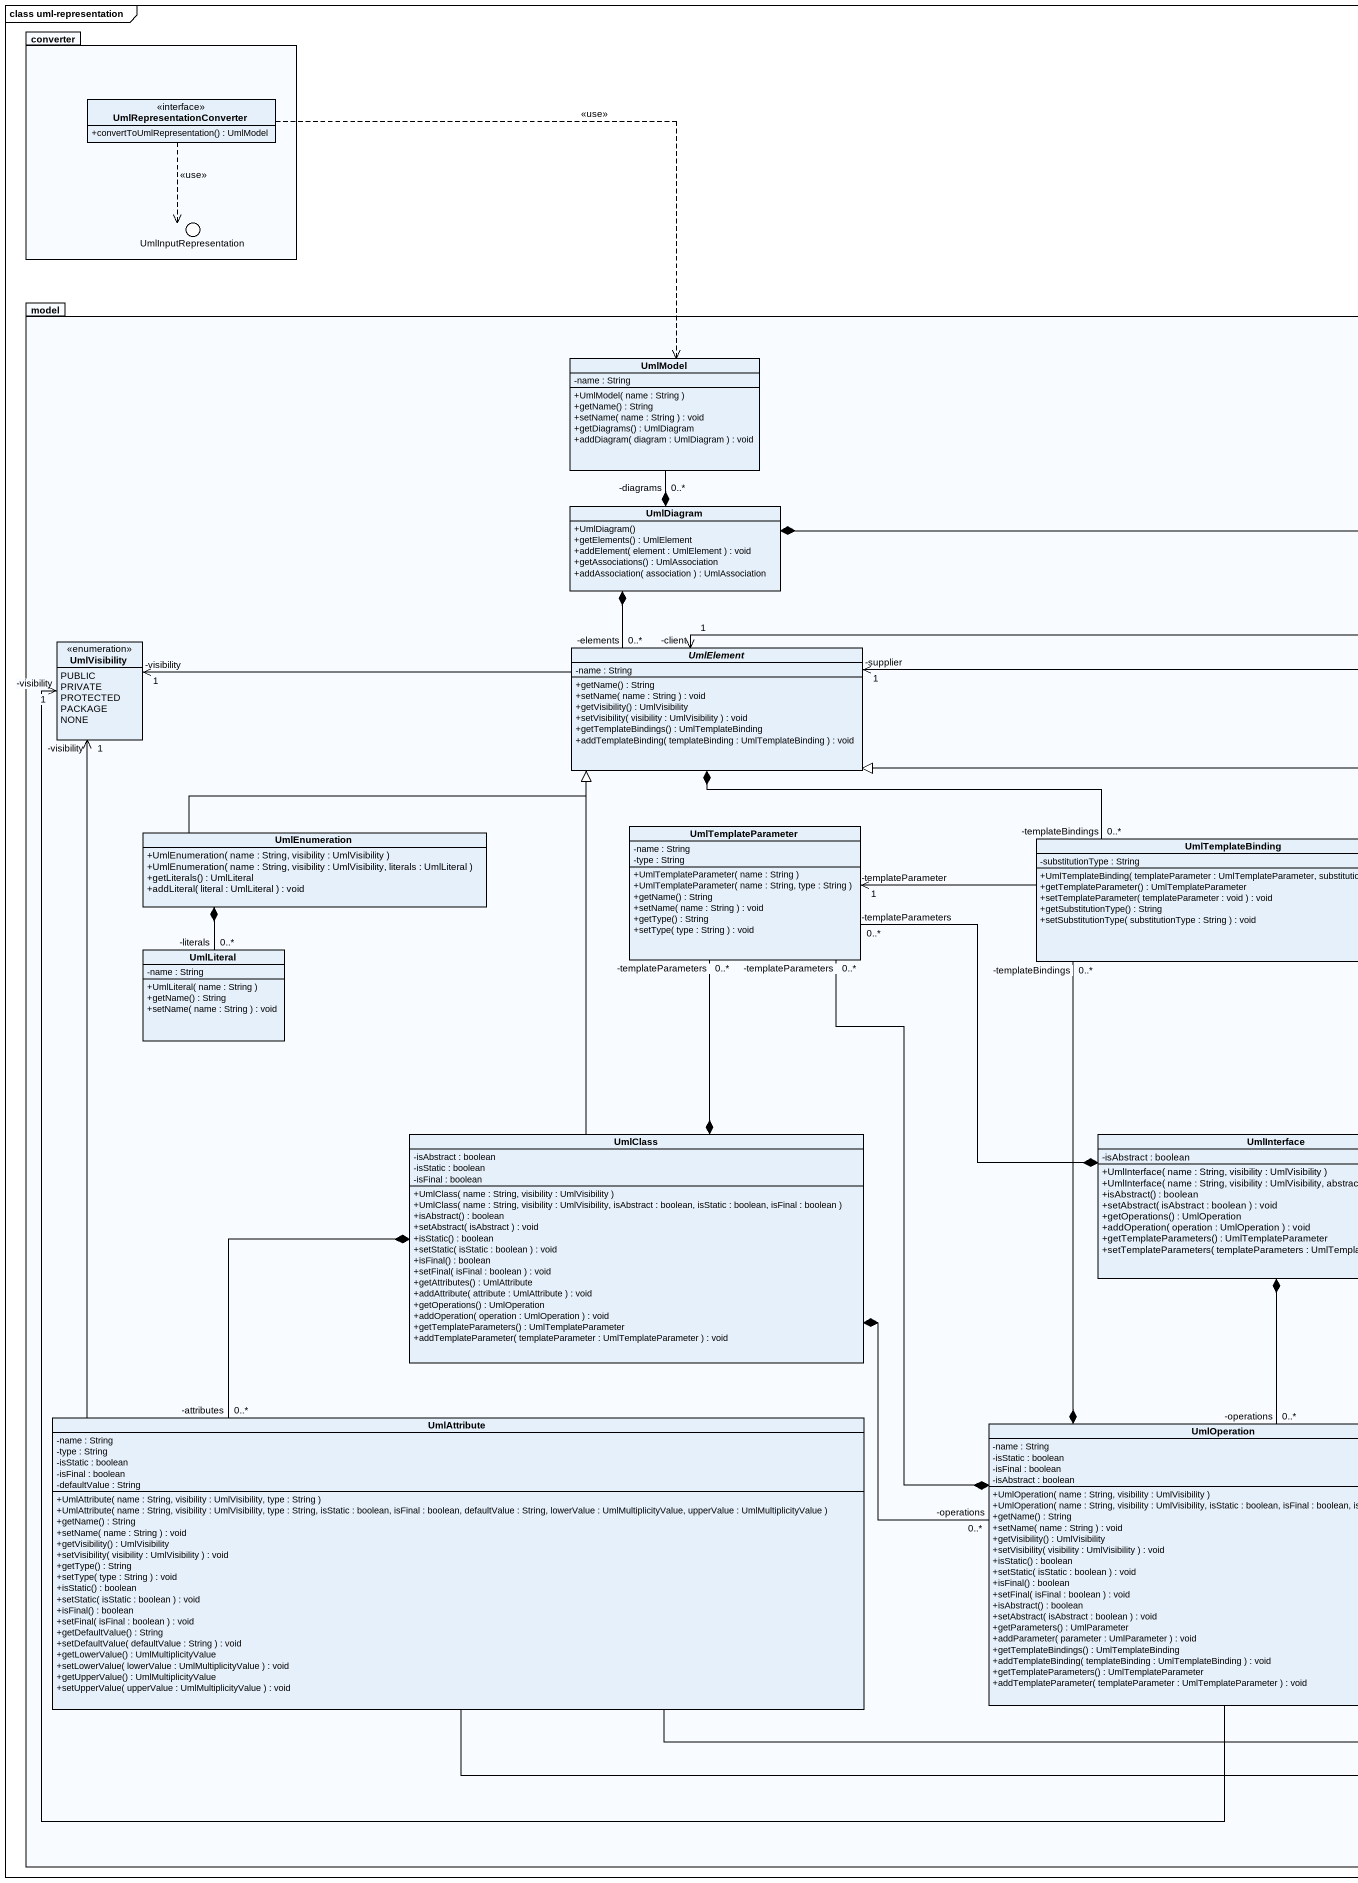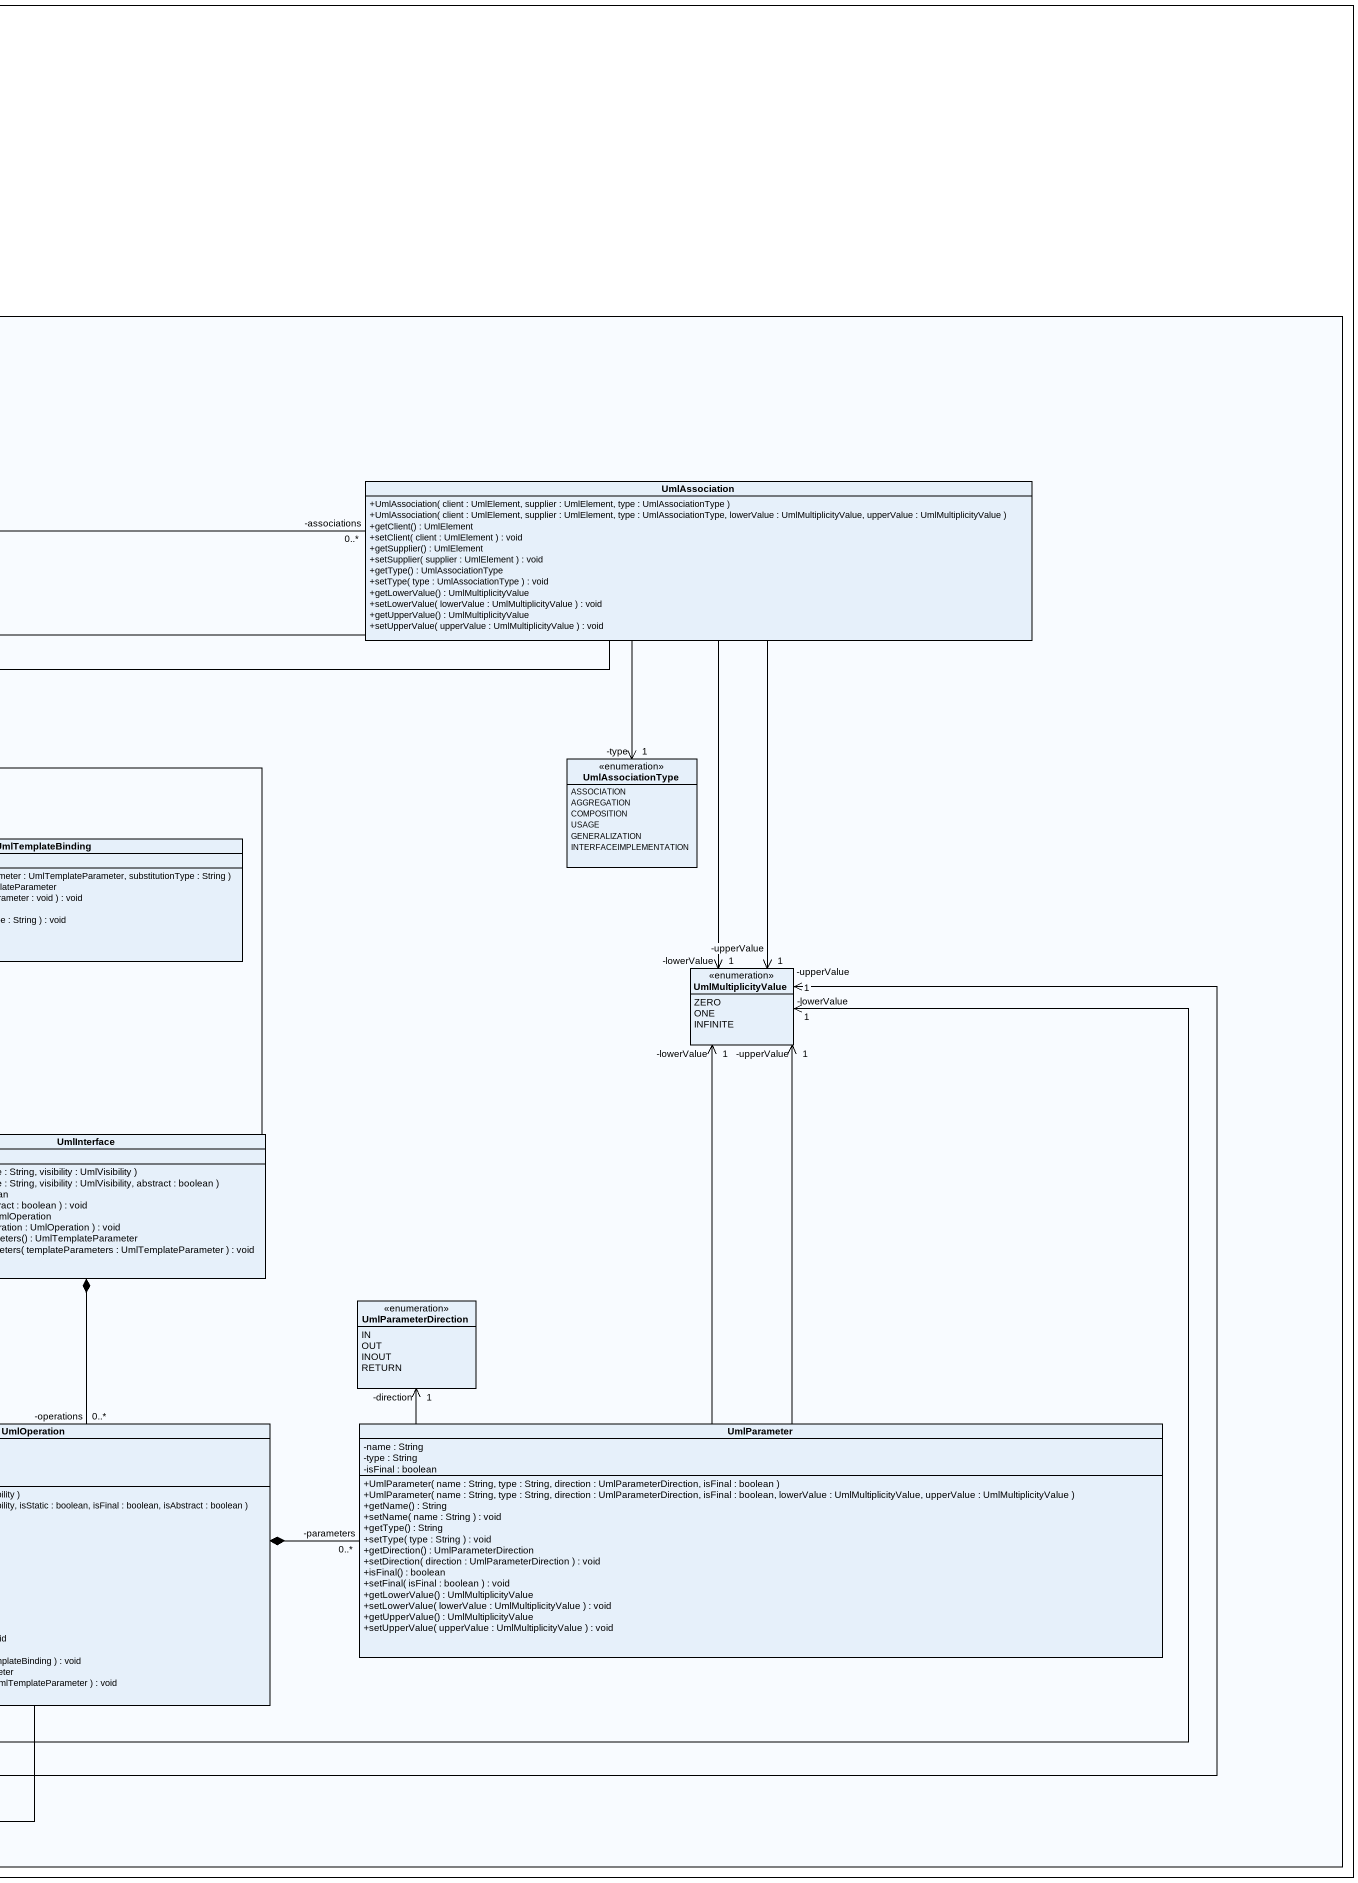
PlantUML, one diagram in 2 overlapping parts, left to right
@startuml
mainframe class uml-representation
allowmixing
hide circle
hide empty members
skinparam classAttributeIconSize 0
package converter {
  interface UmlRepresentationConverter {
    +convertToUmlRepresentation() : UmlModel
  }
}
() UmlInputRepresentation
package model {
  class UmlModel {
    -name : String
    +UmlModel( name : String )
    +getName() : String
    +setName( name : String ) : void
    +getDiagrams() : UmlDiagram
    +addDiagram( diagram : UmlDiagram ) : void
  }
  class UmlAssociation {
    +UmlAssociation( client : UmlElement, supplier : UmlElement, type : UmlAssociationType )
    +UmlAssociation( client : UmlElement, supplier : UmlElement, type : UmlAssociationType, lowerValue : UmlMultiplicityValue, upperValue : UmlMultiplicityValue )
    +getClient() : UmlElement
    +setClient( client : UmlElement ) : void
    +getSupplier() : UmlElement
    +setSupplier( supplier : UmlElement ) : void
    +getType() : UmlAssociationType
    +setType( type : UmlAssociationType ) : void
    +getLowerValue() : UmlMultiplicityValue
    +setLowerValue( lowerValue : UmlMultiplicityValue ) : void
    +getUpperValue() : UmlMultiplicityValue
    +setUpperValue( upperValue : UmlMultiplicityValue ) : void
  }
  class UmlDiagram {
    +UmlDiagram()
    +getElements() : UmlElement
    +addElement( element : UmlElement ) : void
    +getAssociations() : UmlAssociation
    +addAssociation( association ) : UmlAssociation
  }
  enum UmlVisibility {
    PUBLIC
    PRIVATE
    PROTECTED
    PACKAGE
    NONE
  }
  abstract class UmlElement {
    -name : String
    +getName() : String
    +setName( name : String ) : void
    +getVisibility() : UmlVisibility
    +setVisibility( visibility : UmlVisibility ) : void
    +getTemplateBindings() : UmlTemplateBinding
    +addTemplateBinding( templateBinding : UmlTemplateBinding ) : void
  }
  enum UmlAssociationType {
    ASSOCIATION
    AGGREGATION
    COMPOSITION
    USAGE
    GENERALIZATION
    INTERFACEIMPLEMENTATION
  }
  class UmlEnumeration {
    +UmlEnumeration( name : String, visibility : UmlVisibility )
    +UmlEnumeration( name : String, visibility : UmlVisibility, literals : UmlLiteral )
    +getLiterals() : UmlLiteral
    +addLiteral( literal : UmlLiteral ) : void
  }
  class UmlTemplateParameter {
    -name : String
    -type : String
    +UmlTemplateParameter( name : String )
    +UmlTemplateParameter( name : String, type : String )
    +getName() : String
    +setName( name : String ) : void
    +getType() : String
    +setType( type : String ) : void
  }
  class UmlTemplateBinding {
    -substitutionType : String
    +UmlTemplateBinding( templateParameter : UmlTemplateParameter, substitutionType : String )
    +getTemplateParameter() : UmlTemplateParameter
    +setTemplateParameter( templateParameter : void ) : void
    +getSubstitutionType() : String
    +setSubstitutionType( substitutionType : String ) : void
  }
  class UmlLiteral {
    -name : String
    +UmlLiteral( name : String )
    +getName() : String
    +setName( name : String ) : void
  }
  enum UmlMultiplicityValue {
    ZERO
    ONE
    INFINITE
  }
  class UmlClass {
    -isAbstract : boolean
    -isStatic : boolean
    -isFinal : boolean
    +UmlClass( name : String, visibility : UmlVisibility )
    +UmlClass( name : String, visibility : UmlVisibility, isAbstract : boolean, isStatic : boolean, isFinal : boolean )
    +isAbstract() : boolean
    +setAbstract( isAbstract ) : void
    +isStatic() : boolean
    +setStatic( isStatic : boolean ) : void
    +isFinal() : boolean
    +setFinal( isFinal : boolean ) : void
    +getAttributes() : UmlAttribute
    +addAttribute( attribute : UmlAttribute ) : void
    +getOperations() : UmlOperation
    +addOperation( operation : UmlOperation ) : void
    +getTemplateParameters() : UmlTemplateParameter
    +addTemplateParameter( templateParameter : UmlTemplateParameter ) : void
  }
  class UmlInterface {
    -isAbstract : boolean
    +UmlInterface( name : String, visibility : UmlVisibility )
    +UmlInterface( name : String, visibility : UmlVisibility, abstract : boolean )
    +isAbstract() : boolean
    +setAbstract( isAbstract : boolean ) : void
    +getOperations() : UmlOperation
    +addOperation( operation : UmlOperation ) : void
    +getTemplateParameters() : UmlTemplateParameter
    +setTemplateParameters( templateParameters : UmlTemplateParameter ) : void
  }
  enum UmlParameterDirection {
    IN
    OUT
    INOUT
    RETURN
  }
  class UmlAttribute {
    -name : String
    -type : String
    -isStatic : boolean
    -isFinal : boolean
    -defaultValue : String
    +UmlAttribute( name : String, visibility : UmlVisibility, type : String )
    +UmlAttribute( name : String, visibility : UmlVisibility, type : String, isStatic : boolean, isFinal : boolean, defaultValue : String, lowerValue : UmlMultiplicityValue, upperValue : UmlMultiplicityValue )
    +getName() : String
    +setName( name : String ) : void
    +getVisibility() : UmlVisibility
    +setVisibility( visibility : UmlVisibility ) : void
    +getType() : String
    +setType( type : String ) : void
    +isStatic() : boolean
    +setStatic( isStatic : boolean ) : void
    +isFinal() : boolean
    +setFinal( isFinal : boolean ) : void
    +getDefaultValue() : String
    +setDefaultValue( defaultValue : String ) : void
    +getLowerValue() : UmlMultiplicityValue
    +setLowerValue( lowerValue : UmlMultiplicityValue ) : void
    +getUpperValue() : UmlMultiplicityValue
    +setUpperValue( upperValue : UmlMultiplicityValue ) : void
  }
  class UmlOperation {
    -name : String
    -isStatic : boolean
    -isFinal : boolean
    -isAbstract : boolean
    +UmlOperation( name : String, visibility : UmlVisibility )
    +UmlOperation( name : String, visibility : UmlVisibility, isStatic : boolean, isFinal : boolean, isAbstract : boolean )
    +getName() : String
    +setName( name : String ) : void
    +getVisibility() : UmlVisibility
    +setVisibility( visibility : UmlVisibility ) : void
    +isStatic() : boolean
    +setStatic( isStatic : boolean ) : void
    +isFinal() : boolean
    +setFinal( isFinal : boolean ) : void
    +isAbstract() : boolean
    +setAbstract( isAbstract : boolean ) : void
    +getParameters() : UmlParameter
    +addParameter( parameter : UmlParameter ) : void
    +getTemplateBindings() : UmlTemplateBinding
    +addTemplateBinding( templateBinding : UmlTemplateBinding ) : void
    +getTemplateParameters() : UmlTemplateParameter
    +addTemplateParameter( templateParameter : UmlTemplateParameter ) : void
  }
  class UmlParameter {
    -name : String
    -type : String
    -isFinal : boolean
    +UmlParameter( name : String, type : String, direction : UmlParameterDirection, isFinal : boolean )
    +UmlParameter( name : String, type : String, direction : UmlParameterDirection, isFinal : boolean, lowerValue : UmlMultiplicityValue, upperValue : UmlMultiplicityValue )
    +getName() : String
    +setName( name : String ) : void
    +getType() : String
    +setType( type : String ) : void
    +getDirection() : UmlParameterDirection
    +setDirection( direction : UmlParameterDirection ) : void
    +isFinal() : boolean
    +setFinal( isFinal : boolean ) : void
    +getLowerValue() : UmlMultiplicityValue
    +setLowerValue( lowerValue : UmlMultiplicityValue ) : void
    +getUpperValue() : UmlMultiplicityValue
    +setUpperValue( upperValue : UmlMultiplicityValue ) : void
  }
}
converter -- UmlInputRepresentation
UmlRepresentationConverter ..> UmlInputRepresentation : <<use>>
UmlRepresentationConverter ..> UmlModel : <<use>>
UmlAssociation -left-> "1\n-client" UmlElement
UmlAssociation -left-> "-supplier\n1" UmlElement
UmlAssociation --> "-type\n1" UmlAssociationType
UmlAssociation --> "1\n-lowerValue" UmlMultiplicityValue
UmlAssociation --> "-upperValue\n1" UmlMultiplicityValue
UmlDiagram "0..*\n-diagrams" *-up- UmlModel
UmlDiagram *-right- "0..*\n-associations" UmlAssociation
UmlDiagram *-- "-elements\n0..*" UmlElement
UmlElement -left-> "-visibility\n1" UmlVisibility
UmlElement *-right- "-templateBindings\n0..*" UmlTemplateBinding
UmlEnumeration -right-|> UmlElement
UmlEnumeration *-- "0..*\n-literals" UmlLiteral
UmlTemplateBinding -left-> "1\n-templateParameter" UmlTemplateParameter
UmlClass -up-|> UmlElement
UmlClass *-up- "-templateParameters\n0..*" UmlTemplateParameter
UmlClass *-- "0..*\n-attributes" UmlAttribute
UmlClass *-right- "-operations\n0..*" UmlOperation
UmlInterface -up-|> UmlElement
UmlInterface *-left- "0..*\n-templateParameters" UmlTemplateParameter
UmlInterface *-- "-operations\n0..*" UmlOperation
UmlAttribute -up-> "1\n-visibility" UmlVisibility
UmlAttribute -right-> "-lowerValue\n1" UmlMultiplicityValue
UmlAttribute -right-> "1\n-upperValue" UmlMultiplicityValue
UmlOperation -up-> "-visibility\n1" UmlVisibility
UmlOperation *-up- "-templateParameters\n0..*" UmlTemplateParameter
UmlOperation *-up- "-templateBindings\n0..*" UmlTemplateBinding
UmlOperation *-right- "-parameters\n0..*" UmlParameter
UmlParameter -up-> "1\n-lowerValue" UmlMultiplicityValue
UmlParameter -up-> "-upperValue\n1" UmlMultiplicityValue
UmlParameter -left-> "-direction\n1" UmlParameterDirection
@enduml
